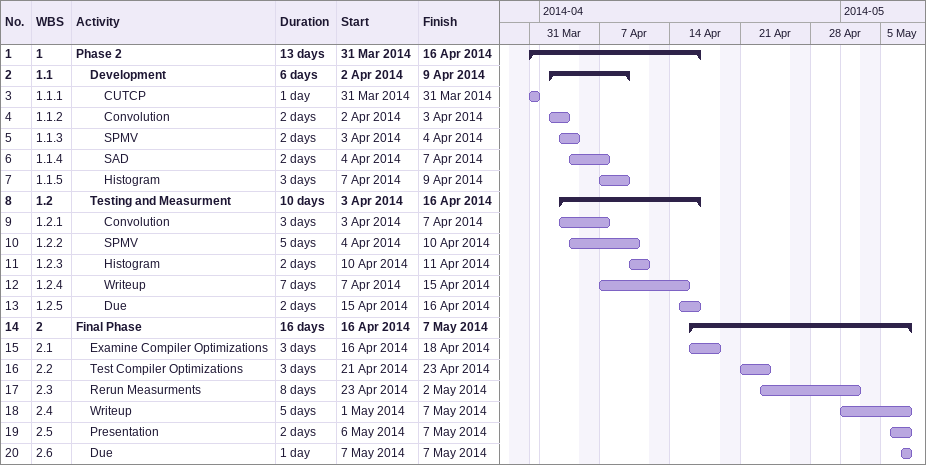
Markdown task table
| ID | WBS | Task | Duration | Start | Finish |
|---|---|---|---|---|---|
| 1 | 1 | **Phase 2** | 13d | 2014-03-31 | 2014-04-16 |
| 2 | 1.1 | **Development** | 6d | 2014-04-02 | 2014-04-09 |
| 3 | 1.1.1 | CUTCP | 1d | 2014-03-31 | 2014-03-31 |
| 4 | 1.1.2 | Convolution | 2d | 2014-04-02 | 2014-04-03 |
| 5 | 1.1.3 | SPMV | 2d | 2014-04-03 | 2014-04-04 |
| 6 | 1.1.4 | SAD | 2d | 2014-04-04 | 2014-04-07 |
| 7 | 1.1.5 | Histogram | 3d | 2014-04-07 | 2014-04-09 |
| 8 | 1.2 | **Testing and Measurment** | 10d | 2014-04-03 | 2014-04-16 |
| 9 | 1.2.1 | Convolution | 3d | 2014-04-03 | 2014-04-07 |
| 10 | 1.2.2 | SPMV | 5d | 2014-04-04 | 2014-04-10 |
| 11 | 1.2.3 | Histogram | 2d | 2014-04-10 | 2014-04-11 |
| 12 | 1.2.4 | Writeup | 7d | 2014-04-07 | 2014-04-15 |
| 13 | 1.2.5 | Due | 2d | 2014-04-15 | 2014-04-16 |
| 14 | 2 | **Final Phase** | 16d | 2014-04-16 | 2014-05-07 |
| 15 | 2.1 | Examine Compiler Optimizations | 3d | 2014-04-16 | 2014-04-18 |
| 16 | 2.2 | Test Compiler Optimizations | 3d | 2014-04-21 | 2014-04-23 |
| 17 | 2.3 | Rerun Measurments | 8d | 2014-04-23 | 2014-05-02 |
| 18 | 2.4 | Writeup | 5d | 2014-05-01 | 2014-05-07 |
| 19 | 2.5 | Presentation | 2d | 2014-05-06 | 2014-05-07 |
| 20 | 2.6 | Due | 1d | 2014-05-07 | 2014-05-07 |
